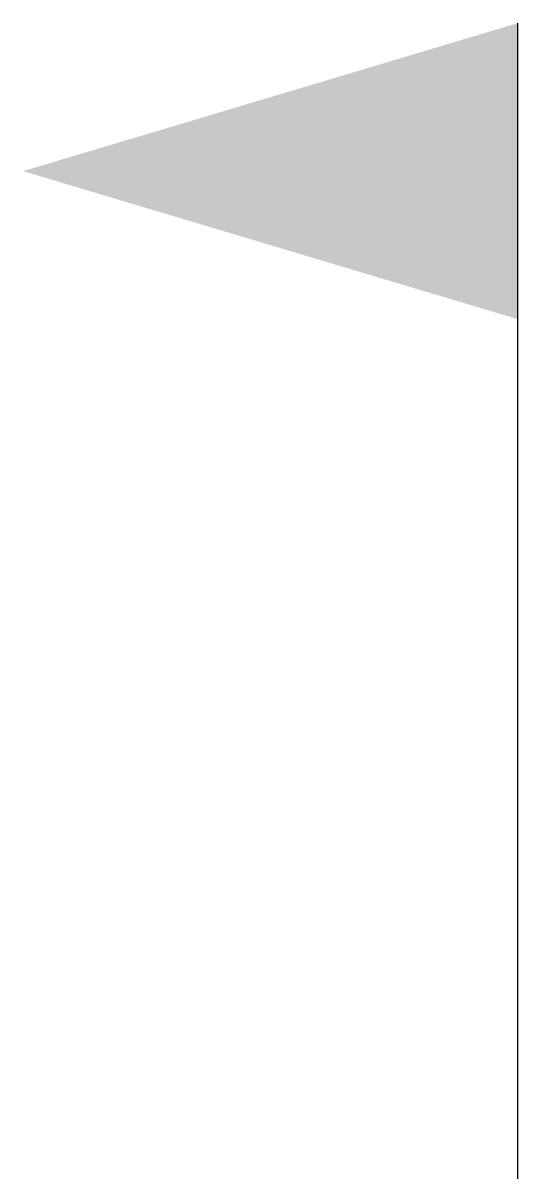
# Model space of a CAD drawing. Extents: x -3 to 0, y 0 to 7.
import ezdxf

# ---------------------------------------------------------------- set-up
doc = ezdxf.new("R2010")
doc.units = 0
doc.header["$LTSCALE"] = 7
doc.header["$MEASUREMENT"] = 0
doc.layers.add('EME-SOLDAS', color=11, linetype='CONTINUOUS')

msp = doc.modelspace()

# ---------------------------------------------------------------- linework, layer by layer
at = {"layer": 'EME-SOLDAS', "color": 1}
msp.add_line((0, 0), (0, 7), dxfattribs=at)
msp.add_solid([(0, 5.2068), (0, 7), (-3, 6.1034)], dxfattribs=at)

doc.saveas('drawing.dxf')
